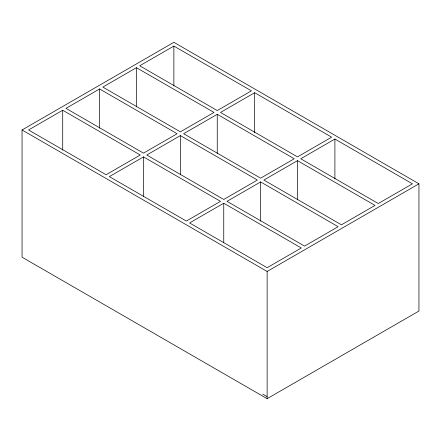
<?xml version="1.0" encoding="UTF-8"?>
<svg xmlns="http://www.w3.org/2000/svg" width="441" height="441" viewBox="0 0 441 441"><rect width="100%" height="100%" fill="white"/><g stroke="black" fill="none" stroke-linecap="round" stroke-linejoin="round"><path stroke-width="0.66" d="M22.05 129.968L173.87 42.314L418.95 183.809L418.95 311.032L267.13 398.686L22.05 257.191L22.05 129.968L267.13 271.463L418.95 183.809M62.716 110.244L28.555 129.968L106.094 174.73L140.255 155.012L62.716 110.244L62.716 150.149M99.589 88.961L65.968 108.365L143.507 153.132L177.122 133.722L99.589 88.961L99.589 128.177M136.456 67.671L102.841 87.081L180.375 131.842L213.995 112.438L136.456 67.671L136.456 106.887M173.87 46.073L139.709 65.792L217.248 110.559L251.409 90.835L173.87 46.073L173.87 85.978M143.507 156.891L109.346 176.609L186.339 221.062L220.5 201.339L143.507 156.891L143.507 196.796M180.375 135.602L146.759 155.012L223.752 199.464L257.373 180.055L180.375 135.602L180.375 174.818M217.248 114.313L183.627 133.722L260.625 178.175L294.241 158.766L217.248 114.313L217.248 153.534M254.661 92.715L220.5 112.438L297.493 156.891L331.654 137.168L254.661 92.715L254.661 132.62M223.752 203.218L189.591 222.942L267.13 267.704L301.291 247.985L223.752 203.218L223.752 242.434M260.625 181.935L227.005 201.339L304.544 246.106L338.159 226.696L260.625 181.935L260.625 221.15M297.493 160.645L263.878 180.055L341.411 224.822L375.032 205.412L297.493 160.645L297.493 199.861M334.906 139.047L300.745 158.766L378.284 203.533L412.445 183.809L334.906 139.047L334.906 178.952M262.792 394.177L267.13 396.68M267.13 271.463L267.13 398.686"/></g></svg>
